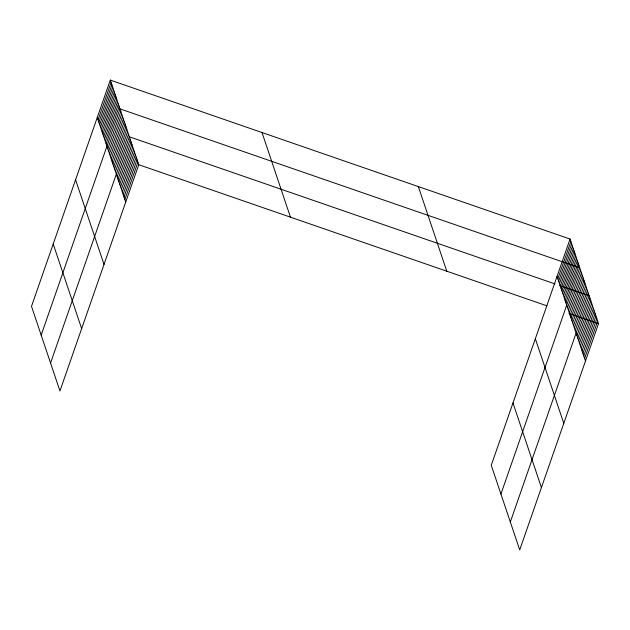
<?xml version="1.0" encoding="UTF-8"?>
<svg xmlns="http://www.w3.org/2000/svg" width="630" height="630" viewBox="0 0 630 630"><rect width="100%" height="100%" fill="white"/><g stroke="black" fill="none" stroke-linecap="round" stroke-linejoin="round"><path stroke-width="0.94" d="M110.289 80.089L31.5 306.345L59.945 390.97L138.734 164.713L110.289 80.089L570.055 239.03L598.5 323.655L519.711 549.911L491.266 465.286L570.055 239.03M98.083 119.842L111.101 82.483M98.894 122.244L111.904 84.885M99.697 124.638L112.707 87.279M100.501 127.039L113.518 89.68M101.312 129.434L114.321 92.075M102.115 131.835L115.125 94.476M102.918 134.229L115.936 96.87M103.73 136.631L116.739 99.272M104.533 139.025L117.542 101.666M105.336 141.427L118.353 104.068M106.147 143.821L119.157 106.462M41.17 335.121L119.96 108.864L579.726 267.797L500.937 494.054M107.809 148.759L120.818 111.4M108.659 151.294L121.669 113.936M109.51 153.838L122.519 116.479M110.368 156.374L123.378 119.015M111.219 158.918L124.228 121.559M112.069 161.453L125.079 124.094M112.927 163.989L125.937 126.63M113.778 166.533L126.787 129.174M114.629 169.068L127.638 131.709M115.487 171.612L128.496 134.253M50.557 363.045L129.347 136.789L555.093 283.965M117.188 176.684L130.197 139.324M118.046 179.227L131.056 141.868M118.897 181.763L131.906 144.404M119.747 184.306L132.765 146.947M120.606 186.842L133.615 149.483M121.456 189.378L134.466 152.019M122.314 191.922L135.324 154.563M123.165 194.457L136.174 157.098M124.015 197.001L137.025 159.642M124.874 199.537L137.883 162.178M557.857 278.783L570.867 241.424M558.66 281.185L571.67 243.826M559.464 283.579L572.473 246.22M560.275 285.981L573.284 248.622M561.078 288.375L574.087 251.016M561.881 290.776L574.891 253.41M562.692 293.17L575.702 255.811M563.496 295.565L576.505 258.205M564.299 297.966L577.308 260.607M565.11 300.36L578.12 263.001M565.913 302.762L578.923 265.403M567.575 307.7L580.584 270.341M568.425 310.236L581.435 272.877M569.276 312.779L582.285 275.42M570.134 315.315L583.144 277.956M570.985 317.851L583.994 280.492M571.835 320.394L584.845 283.035M572.694 322.93L585.703 285.571M573.544 325.474L586.554 288.115M574.395 328.01L587.404 290.65M575.253 330.545L588.262 293.186M510.324 521.986L589.113 295.73L559.692 285.555M576.954 335.625L589.963 298.266M577.812 338.168L590.822 300.809M578.663 340.704L591.672 303.345M579.513 343.24L592.531 305.881M580.372 345.783L593.381 308.424M581.222 348.319L594.232 310.96M582.081 350.863L595.09 313.504M582.931 353.398L595.941 316.039M583.782 355.934L596.791 318.575M584.64 358.478L597.649 321.119M138.734 164.713L547.005 305.857M569.071 313.488L598.5 323.655M557.046 276.389L585.49 361.014M535.342 338.719L563.779 423.352M512.977 402.948L541.414 487.581M418.336 186.574L446.78 271.207M262.017 132.536L290.454 217.169M97.28 117.448L125.724 202.073M75.576 179.778L104.013 264.411M53.211 244.007L81.648 328.639"/></g></svg>
